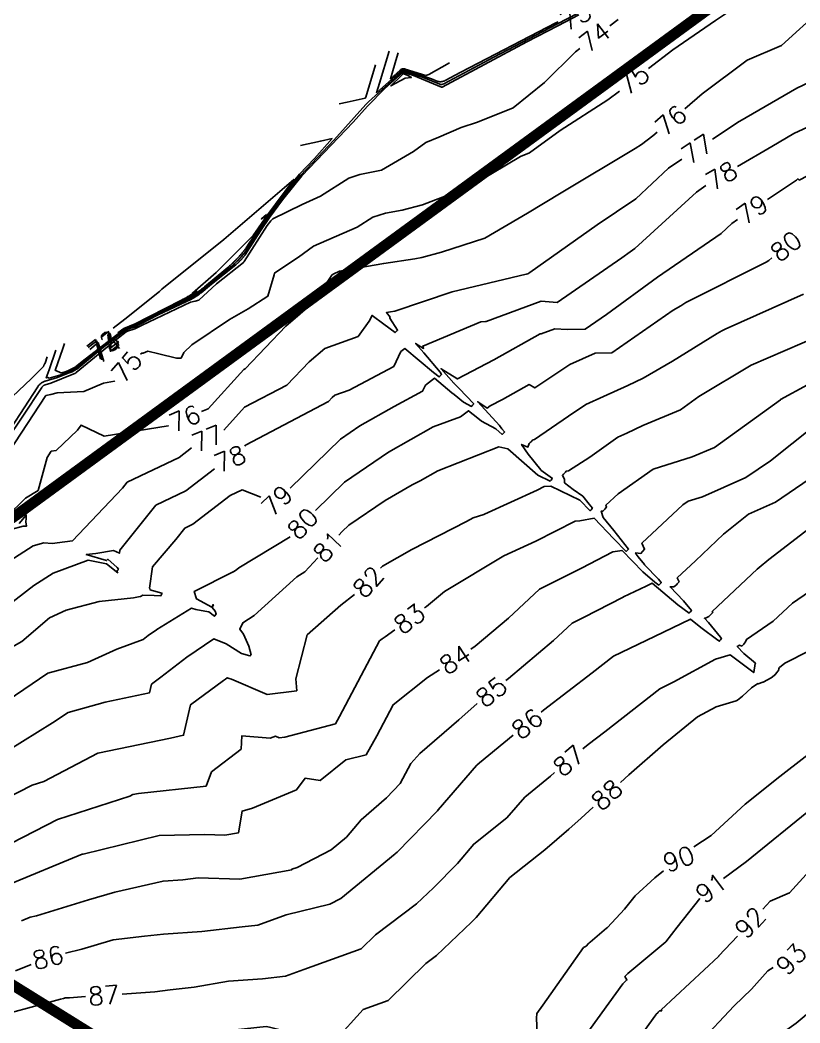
# Model space of a CAD drawing. Header units: metres. Extents: x 729358 to 732680, y 1423022 to 1426117.
# Drawn here: x 729673.5 to 729951.2, y 1424608.3 to 1424965.1 of the extents above; entities that cross this region are included whole.
import ezdxf

# ---------------------------------------------------------------- set-up
doc = ezdxf.new("R2010")
doc.units = ezdxf.units.M
doc.header["$MEASUREMENT"] = 0
doc.linetypes.add('PHANTOM', pattern=[2.5, 1.25, -0.25, 0.25, -0.25, 0.25, -0.25])
for name, color, linetype in [('36Bound', 6, 'PHANTOM'), ('HR36 IE-Exi_Xref$0$CONTOUR', 8, 'Continuous'), ('HR36 IE-Exi_Xref$0$CONTOURINDEX', 10, 'Continuous'), ('HR36 IE-Exi_Xref$0$CONTOURTEXT', 7, 'Continuous'), ('Road', 160, 'Continuous')]:
    doc.layers.add(name, color=color, linetype=linetype)
doc.styles.add('HR36 IE-Exi_Xref$0$5mm', font='simplex', dxfattribs={"height": 5})

msp = doc.modelspace()

# ---------------------------------------------------------------- linework, layer by layer
at = {"layer": '36Bound', "const_width": 3.84}
msp.add_lwpolyline([(729994.08, 1425024.16), (729814.03, 1424892.64), (729759.93, 1424853.11), (729672.61, 1424789.3), (729609.04, 1424745.05), (729561.74, 1424689.64), (729684.85, 1424613.13), (729803.79, 1424539.21), (729872.43, 1424496.55), (730169.82, 1424312.49), (730190.04, 1424299.35), (730307.65, 1424225.72)], dxfattribs=at)
at = {"layer": 'HR36 IE-Exi_Xref$0$CONTOUR', "flags": 128}
for points, elevation in [([(730114.99, 1425015.88), (730111.35, 1425013.75), (730101.59, 1425007.64), (730096.95, 1425004.55), (730088.87, 1425001.81), (730082.26, 1424999.28), (730063.23, 1424990.82), (730055.62, 1424988.71), (730036.58, 1424982.83), (730028.53, 1424981.26), (730019.12, 1424977.58), (730008.2, 1424973.72), (729998.6, 1424971.67), (729995.43, 1424969.65), (729985.55, 1424963.64), (729978.9, 1424961.35), (729977.81, 1424959.83), (729977, 1424958.56), (729972.57, 1424954.38), (729959.11, 1424945.14), (729950.11, 1424940.96), (729929.85, 1424929.18), (729929.58, 1424929.03), (729920.13, 1424922.81)], 77), ([(729879.8, 1424971.48), (729864.68, 1424963.63), (729842.23, 1424951.99), (729824.37, 1424942.44), (729824.29, 1424942.4), (729824.23, 1424942.37), (729824.17, 1424942.35), (729824.1, 1424942.32), (729824.04, 1424942.3), (729823.97, 1424942.28), (729823.91, 1424942.27), (729823.84, 1424942.25), (729823.78, 1424942.24), (729823.71, 1424942.23), (729823.64, 1424942.22), (729823.58, 1424942.22), (729823.51, 1424942.21), (729823.45, 1424942.21), (729823.38, 1424942.21), (729823.32, 1424942.21), (729823.26, 1424942.22), (729823.2, 1424942.22), (729823.14, 1424942.23), (729823.08, 1424942.24), (729823.02, 1424942.26), (729822.96, 1424942.27), (729816.81, 1424944.81), (729810.34, 1424946.87), (729810.33, 1424946.87), (729810.26, 1424946.89), (729810.2, 1424946.9), (729810.14, 1424946.91), (729810.07, 1424946.91), (729810.01, 1424946.91), (729809.94, 1424946.91), (729809.88, 1424946.9), (729809.81, 1424946.88), (729809.75, 1424946.86), (729809.69, 1424946.84), (729809.63, 1424946.82), (729809.57, 1424946.78), (729809.52, 1424946.75), (729809.47, 1424946.71), (729809.41, 1424946.67), (729797.57, 1424936.07), (729796.6, 1424935.1), (729785.26, 1424922.36), (729773.45, 1424910), (729768.99, 1424904.47), (729762.05, 1424895.11), (729757.11, 1424887.96), (729753.9, 1424882.89), (729753.84, 1424882.81), (729753.73, 1424882.67), (729753.62, 1424882.52), (729753.51, 1424882.37), (729753.39, 1424882.22), (729753.27, 1424882.06), (729753.14, 1424881.9), (729753.02, 1424881.75), (729752.89, 1424881.59), (729752.75, 1424881.43), (729752.61, 1424881.27), (729752.48, 1424881.1), (729752.33, 1424880.94), (729752.19, 1424880.78), (729752.04, 1424880.61), (729751.89, 1424880.45), (729751.74, 1424880.28), (729751.59, 1424880.12), (729751.44, 1424879.96), (729751.28, 1424879.79), (729751.13, 1424879.63), (729750.97, 1424879.47), (729750.81, 1424879.31), (729750.65, 1424879.15), (729750.49, 1424879), (729750.33, 1424878.84), (729750.17, 1424878.69), (729750.01, 1424878.54), (729749.85, 1424878.39), (729749.69, 1424878.24), (729749.54, 1424878.1), (729749.38, 1424877.96), (729749.22, 1424877.82), (729749.07, 1424877.69), (729748.91, 1424877.56), (729744.27, 1424873.87), (729738.62, 1424869.18), (729738.51, 1424869.08), (729738.3, 1424868.92), (729738.1, 1424868.76), (729737.9, 1424868.6), (729737.7, 1424868.44), (729737.5, 1424868.29), (729737.3, 1424868.14), (729737.11, 1424868), (729736.91, 1424867.86), (729736.71, 1424867.72), (729736.52, 1424867.58), (729736.32, 1424867.45), (729736.13, 1424867.32), (729735.93, 1424867.19), (729735.73, 1424867.06), (729735.54, 1424866.94), (729735.34, 1424866.82), (729735.15, 1424866.7), (729734.95, 1424866.59), (729734.75, 1424866.47), (729734.55, 1424866.36), (729734.35, 1424866.25), (729734.15, 1424866.14), (729733.95, 1424866.03), (729733.75, 1424865.93), (729725.33, 1424861.92), (729714.2, 1424856.22), (729713.08, 1424855.85), (729710.76, 1424854.93), (729699.67, 1424846.43), (729693.78, 1424841.56), (729693.68, 1424841.49), (729693.52, 1424841.37), (729693.35, 1424841.25), (729693.18, 1424841.14), (729693.01, 1424841.03), (729692.84, 1424840.93), (729692.66, 1424840.82), (729692.48, 1424840.72), (729692.29, 1424840.63), (729692.1, 1424840.53), (729691.91, 1424840.44), (729691.71, 1424840.35), (729691.5, 1424840.26), (729691.29, 1424840.18), (729691.07, 1424840.09), (729690.84, 1424840.01), (729690.61, 1424839.93), (729688.05, 1424838.89), (729683.83, 1424837.7), (729683.4, 1424837.92), (729683.33, 1424837.95), (729683.25, 1424837.96), (729683.16, 1424837.94), (729683.06, 1424837.91), (729682.96, 1424837.86), (729682.86, 1424837.78), (729683.86, 1424840.68), (729686.29, 1424847.67)], 72.5), ([(729928.65, 1424969.93), (729921.14, 1424965.03), (729905.91, 1424954.53), (729897.29, 1424947.88)], 75), ([(729872.55, 1424967.03), (729865.07, 1424963.14), (729853.95, 1424957.38), (729823.79, 1424941.26), (729823.78, 1424941.25), (729823.77, 1424941.25), (729823.76, 1424941.24), (729823.75, 1424941.24), (729823.74, 1424941.24), (729823.73, 1424941.23), (729823.72, 1424941.23), (729823.71, 1424941.23), (729823.7, 1424941.23), (729823.69, 1424941.23), (729823.68, 1424941.22), (729823.67, 1424941.22), (729823.66, 1424941.22), (729823.65, 1424941.22), (729823.64, 1424941.22), (729823.63, 1424941.22), (729823.62, 1424941.22), (729823.61, 1424941.22), (729823.61, 1424941.23), (729823.6, 1424941.23), (729823.59, 1424941.23), (729823.58, 1424941.23), (729813.58, 1424945.36), (729810.18, 1424946.44), (729810.18, 1424946.44), (729810.14, 1424946.45), (729810.11, 1424946.46), (729810.07, 1424946.46), (729810.04, 1424946.46), (729810.01, 1424946.46), (729809.97, 1424946.46), (729809.94, 1424946.45), (729809.91, 1424946.45), (729809.87, 1424946.44), (729809.84, 1424946.43), (729809.81, 1424946.41), (729809.78, 1424946.4), (729809.75, 1424946.38), (729809.72, 1424946.36), (729809.7, 1424946.34), (729803.47, 1424940.76), (729797.22, 1424934.49), (729792.16, 1424928.8), (729773.89, 1424909.68), (729766.99, 1424901.12), (729762.39, 1424894.91), (729759.11, 1424890.17), (729753.72, 1424881.66), (729753.68, 1424881.6), (729753.61, 1424881.5), (729753.53, 1424881.4), (729753.45, 1424881.3), (729753.37, 1424881.19), (729753.29, 1424881.09), (729753.2, 1424880.98), (729753.11, 1424880.87), (729753.03, 1424880.76), (729752.93, 1424880.65), (729752.84, 1424880.54), (729752.74, 1424880.43), (729752.65, 1424880.32), (729752.55, 1424880.21), (729752.45, 1424880.1), (729752.35, 1424879.98), (729752.24, 1424879.87), (729752.14, 1424879.76), (729752.04, 1424879.65), (729751.93, 1424879.54), (729751.82, 1424879.43), (729751.71, 1424879.31), (729751.61, 1424879.21), (729751.5, 1424879.1), (729751.39, 1424878.99), (729751.28, 1424878.88), (729751.17, 1424878.78), (729751.06, 1424878.68), (729750.95, 1424878.58), (729750.84, 1424878.48), (729750.73, 1424878.38), (729750.63, 1424878.28), (729750.52, 1424878.19), (729750.41, 1424878.1), (729750.31, 1424878.01), (729741.7, 1424871.19), (729738.01, 1424868.12), (729737.93, 1424868.05), (729737.8, 1424867.94), (729737.67, 1424867.84), (729737.54, 1424867.73), (729737.41, 1424867.63), (729737.28, 1424867.53), (729737.15, 1424867.44), (729737.02, 1424867.34), (729736.89, 1424867.25), (729736.76, 1424867.16), (729736.63, 1424867.07), (729736.51, 1424866.98), (729736.38, 1424866.9), (729736.25, 1424866.81), (729736.12, 1424866.73), (729735.99, 1424866.65), (729735.87, 1424866.57), (729735.74, 1424866.49), (729735.61, 1424866.42), (729735.48, 1424866.34), (729735.35, 1424866.27), (729735.22, 1424866.2), (729735.09, 1424866.13), (729734.96, 1424866.06), (729734.83, 1424865.99), (729722.49, 1424860.11), (729714.26, 1424855.9), (729712.66, 1424855.37), (729710.93, 1424854.68), (729702.63, 1424848.32), (729693.7, 1424840.94), (729693.62, 1424840.89), (729693.5, 1424840.8), (729693.37, 1424840.71), (729693.25, 1424840.63), (729693.12, 1424840.54), (729692.99, 1424840.46), (729692.85, 1424840.39), (729692.72, 1424840.31), (729692.58, 1424840.24), (729692.43, 1424840.17), (729692.28, 1424840.1), (729692.13, 1424840.03), (729691.98, 1424839.96), (729691.82, 1424839.9), (729691.65, 1424839.83), (729691.48, 1424839.77), (729691.3, 1424839.71), (729686.87, 1424837.9), (729682.51, 1424836.68), (729682.3, 1424836.61), (729682.07, 1424836.53), (729681.83, 1424836.43), (729681.6, 1424836.31), (729681.37, 1424836.18), (729681.15, 1424836.03), (729680.93, 1424835.87), (729680.72, 1424835.7), (729680.71, 1424835.7), (729680.51, 1424835.51), (729680.32, 1424835.32), (729680.14, 1424835.11), (729679.97, 1424834.89), (729679.81, 1424834.67), (729665.39, 1424812.61)], 73), ([(729826.44, 1424949.87), (729826.43, 1424949.86), (729819.04, 1424945.81), (729818.03, 1424945.38), (729810.66, 1424947.72), (729810.63, 1424947.73), (729810.51, 1424947.76), (729810.38, 1424947.79), (729810.26, 1424947.8), (729810.13, 1424947.81), (729810, 1424947.81), (729809.88, 1424947.8), (729809.75, 1424947.78), (729809.63, 1424947.75), (729809.51, 1424947.72), (729809.39, 1424947.67), (729809.28, 1424947.62), (729809.16, 1424947.56), (729809.05, 1424947.49), (729808.95, 1424947.42), (729808.85, 1424947.34), (729805.38, 1424944.23), (729807.7, 1424951.9), (729808.18, 1424953.49)], 71.5), ([(729787.2, 1424935.36), (729790.02, 1424935.97), (729796.45, 1424937.38), (729796.62, 1424937.73), (729800.1, 1424949.25)], 72.5), ([(729810.02, 1424946.01), (729810.02, 1424946.01), (729810.02, 1424946.01), (729810.01, 1424946.01), (729810.01, 1424946.01), (729810.01, 1424946.01), (729810, 1424946.01), (729810, 1424946.01), (729810, 1424946.01), (729809.99, 1424946.01), (729809.99, 1424946.01), (729809.99, 1424946.01), (729809.98, 1424946.01), (729809.98, 1424946.01), (729809.98, 1424946), (729809.98, 1424946), (729809.37, 1424945.46), (729805.61, 1424941.68), (729810.7, 1424944.41), (729812.9, 1424944.71), (729811.59, 1424945.4), (729810.36, 1424945.91), (729810.02, 1424946.01), (729810.02, 1424946.01)], 73.5), ([(729886.92, 1424939.88), (729882.81, 1424936.74), (729865.87, 1424925.88), (729854.9, 1424917.85), (729851.75, 1424916.57), (729836.73, 1424907.71), (729827.05, 1424903.36), (729816.78, 1424899.45), (729809.58, 1424897.46), (729803.62, 1424896.41), (729799.16, 1424894.97), (729793.62, 1424891.46), (729777.98, 1424884.68), (729772.67, 1424880.8), (729772.08, 1424880.42), (729764.13, 1424875.11), (729763.99, 1424874.52), (729761.71, 1424866.87), (729754.8, 1424862.39), (729748.09, 1424858.65), (729734.7, 1424849.58), (729731.88, 1424846.91), (729730.85, 1424844.84), (729729.21, 1424844.84), (729722.96, 1424846.35), (729719, 1424847.36), (729717.33, 1424846.67), (729716.83, 1424846.66), (729716.4, 1424846.26)], 75), ([(729909.19, 1424915.62), (729904.37, 1424912.45), (729892.8, 1424901.47), (729879.08, 1424892.3), (729855.06, 1424875.36), (729854.37, 1424874.89), (729854.23, 1424874.9), (729853.75, 1424874.72), (729827.36, 1424868.38), (729806.98, 1424861.52), (729805.47, 1424861.3), (729803.97, 1424861.04), (729805.31, 1424859.47), (729805.21, 1424859.21), (729805.22, 1424859.15), (729805.22, 1424859.16), (729805.23, 1424859.15), (729805.24, 1424859.12), (729807.94, 1424854.78), (729807.87, 1424854.71), (729807.81, 1424854.65), (729807.45, 1424854.29), (729807.09, 1424853.93), (729803.03, 1424856.91), (729798.89, 1424860.02), (729797.8, 1424858.03), (729793.9, 1424852.58), (729782, 1424848.33), (729776.45, 1424843.53), (729768.51, 1424835.26), (729753.49, 1424827.36), (729746.1, 1424819.21)], 77), ([(729959.67, 1424912.64), (729950.93, 1424908.19), (729950.49, 1424908.65), (729950.28, 1424908.41), (729950.06, 1424908.16), (729939.65, 1424901.3)], 79), ([(729706.7, 1424855.49), (729710.86, 1424858.74), (729723.13, 1424868.61), (729724.05, 1424869.35), (729746.07, 1424887.06), (729770.96, 1424908.43), (729761.38, 1424895.5), (729756.52, 1424888.47), (729743.4, 1424875.33), (729734.88, 1424868), (729736.25, 1424868.63), (729736.26, 1424868.63), (729736.28, 1424868.64), (729736.29, 1424868.65), (729736.31, 1424868.66), (729736.33, 1424868.67), (729736.35, 1424868.67), (729736.37, 1424868.68), (729736.39, 1424868.69), (729736.41, 1424868.7), (729736.44, 1424868.72), (729736.45, 1424868.72), (729736.28, 1424868.61), (729735.95, 1424868.38), (729735.62, 1424868.16), (729735.29, 1424867.94), (729734.96, 1424867.73), (729734.63, 1424867.52), (729734.29, 1424867.32), (729733.96, 1424867.12), (729733.63, 1424866.92), (729733.29, 1424866.73), (729732.96, 1424866.54), (729732.62, 1424866.35), (729732.28, 1424866.17), (729731.94, 1424865.99), (729731.6, 1424865.81), (729731.01, 1424865.53)], 71.5), ([(729761.26, 1424895.99), (729761.05, 1424895.7), (729760.94, 1424895.54), (729760.65, 1424895.25), (729760.27, 1424894.93), (729759.46, 1424894.4), (729759.59, 1424894.55), (729761.26, 1424895.99)], 71), ([(729928.98, 1424894.12), (729927.01, 1424892.78), (729923.12, 1424889.21), (729900.53, 1424873.71), (729882.37, 1424860.42), (729874.77, 1424855.16), (729868.29, 1424854.99), (729863.92, 1424855.3), (729859.04, 1424853.5), (729858.75, 1424853.52), (729842.21, 1424844.25), (729829.24, 1424837.43), (729829.22, 1424837.41), (729829.02, 1424837.55), (729829.02, 1424837.55), (729823.46, 1424841.05), (729827.99, 1424835.96), (729828, 1424835.96), (729828.02, 1424835.93), (729829.87, 1424834.06), (729835.08, 1424828.54), (729834.88, 1424828.35), (729834.69, 1424828.15), (729834.47, 1424827.91), (729834.25, 1424827.67), (729831.47, 1424829.19), (729828.12, 1424831.87), (729828.11, 1424831.87), (729827.25, 1424832.52), (729821.1, 1424837.69), (729817.9, 1424835.19), (729816.88, 1424833.08), (729806.72, 1424827.68), (729794.51, 1424820.79), (729787.57, 1424816.04), (729769.65, 1424798.61)], 79), ([(729731.01, 1424865.53), (729714.08, 1424856.86), (729713.92, 1424856.81), (729710.43, 1424855.42), (729708.36, 1424853.83)], 71.5), ([(729952.5, 1424867.57), (729924.61, 1424855.1), (729923.4, 1424854.58), (729921.8, 1424853.62), (729905.9, 1424843.78), (729895.41, 1424837.75), (729889.94, 1424835.09), (729881.29, 1424831.16), (729875, 1424828.3), (729868.85, 1424824.22), (729856.72, 1424815.92), (729856.22, 1424815.82), (729855.91, 1424815.49), (729855.5, 1424815.12), (729855.19, 1424814.79), (729854.78, 1424814.42), (729854.39, 1424813.19), (729852.1, 1424814.15), (729854.41, 1424810.67), (729858.99, 1424805.08), (729859.02, 1424805.04), (729861.43, 1424803.16), (729863.09, 1424802.02), (729862.97, 1424801.88), (729862.86, 1424801.75), (729862.59, 1424801.42), (729862.31, 1424801.08), (729857.95, 1424803.18), (729857.91, 1424803.21), (729847.26, 1424812.63), (729844, 1424813.26), (729822.25, 1424804.7), (729816.05, 1424801.17), (729813.18, 1424799.71), (729803.51, 1424794.23), (729790.57, 1424785.38), (729788.26, 1424783.14), (729787.06, 1424781.85)], 81), ([(729667.66, 1424828.47), (729669.86, 1424830.11), (729670.22, 1424830.41), (729670.29, 1424830.47), (729670.53, 1424830.7), (729670.58, 1424830.75), (729670.69, 1424830.91), (729670.71, 1424830.94), (729670.7, 1424831.03), (729670.69, 1424831.04), (729677.56, 1424837.64), (729681.57, 1424841.49), (729681.75, 1424841.79), (729681.83, 1424841.93), (729682.04, 1424842.32), (729682.12, 1424842.47), (729682.37, 1424842.94), (729682.45, 1424843.09), (729683.2, 1424845.26)], 73), ([(729973.1, 1424845.74), (729944.34, 1424830.11), (729944.32, 1424830.1), (729944.26, 1424830.05), (729920.82, 1424813.06), (729912.83, 1424809.74), (729898.97, 1424805.37), (729886.5, 1424796.61), (729882.12, 1424792.53), (729882.4, 1424791.87), (729882.22, 1424791.67), (729881.73, 1424791.13), (729881.24, 1424790.58), (729881.06, 1424790.38), (729880.5, 1424790.44), (729881.19, 1424788.14), (729884.9, 1424783.52), (729890.22, 1424776.91), (729889.9, 1424776.59), (729889.58, 1424776.28), (729889.48, 1424776.17), (729889.38, 1424776.05), (729885.01, 1424780.53), (729877.93, 1424787.85), (729872.86, 1424787.01), (729871.14, 1424786.89), (729857.2, 1424779.77), (729845.75, 1424774.56), (729824.62, 1424761.79), (729818.28, 1424756.5), (729817.52, 1424755.95)], 83), ([(729707.32, 1424836.8), (729707.2, 1424836.66), (729703.2, 1424835.98), (729696.23, 1424832.98), (729686.74, 1424832.55), (729684.45, 1424831.85), (729682.71, 1424831.52), (729660.76, 1424798.25)], 75), ([(729734.55, 1424812.88), (729730.16, 1424809.5), (729711.67, 1424800.75), (729709.97, 1424798.62), (729692.22, 1424779.88), (729689.5, 1424779.43), (729684.93, 1424778.88), (729681.99, 1424779.1), (729678.23, 1424778.09), (729669.83, 1424772.73), (729658.26, 1424763.87), (729650.76, 1424765.11), (729647.7, 1424763.63), (729637.81, 1424753.49), (729637.79, 1424753.46), (729616.91, 1424746.12), (729616.88, 1424746.11), (729601.44, 1424736.79), (729601.42, 1424736.78), (729579.2, 1424728.94), (729579.17, 1424728.93), (729553.97, 1424725.63)], 77), ([(729966.53, 1424809.93), (729942.53, 1424793.59), (729932.88, 1424789.37), (729924.02, 1424782.18), (729914.02, 1424772.71), (729907.55, 1424766.66), (729908.18, 1424765.26), (729907.93, 1424764.98), (729907.51, 1424764.52), (729907.26, 1424764.24), (729906.84, 1424763.78), (729906.31, 1424763.5), (729904.96, 1424763.45), (729909.79, 1424758.49), (729912.58, 1424755.01), (729912.33, 1424754.73), (729912.07, 1424754.46), (729911.91, 1424754.3), (729911.75, 1424754.14), (729907.72, 1424757.08), (729898.6, 1424764.78), (729896.5, 1424763.76), (729888.38, 1424759.9), (729888.27, 1424759.84), (729874.11, 1424752.57), (729870.12, 1424750.55), (729863.48, 1424744.38), (729847.5, 1424730.89), (729846.54, 1424730.14)], 85), ([(729759.21, 1424795.43), (729752.65, 1424797.94), (729748.39, 1424796), (729735.06, 1424785.76), (729732.17, 1424784.39), (729728.96, 1424780.36), (729720.67, 1424770.59), (729719.66, 1424763.05), (729719.74, 1424762.87), (729719.9, 1424762.35), (729720.54, 1424762.21), (729721.02, 1424762.05), (729724.03, 1424761.28), (729723.96, 1424761.01), (729723.89, 1424760.74), (729723.79, 1424760.53), (729723.7, 1424760.32), (729721.32, 1424760.38), (729717.29, 1424760.56), (729716.45, 1424760.07), (729716.43, 1424760.06), (729716.24, 1424760.01), (729713.87, 1424759.55), (729701.71, 1424758.22), (729689.92, 1424755.14), (729683.95, 1424752.44), (729674.11, 1424743.99), (729665.53, 1424739.18)], 79), ([(729779.61, 1424773.82), (729774.98, 1424768.84), (729772.03, 1424767.07), (729756.87, 1424753.24), (729752.84, 1424750.72), (729751.77, 1424748.45), (729753.14, 1424746.61), (729754.99, 1424742.4), (729755.81, 1424739.3), (729755.58, 1424739.1), (729755.35, 1424738.91), (729752.33, 1424739.71), (729746.92, 1424743.24), (729742.49, 1424745.01), (729732.91, 1424738.41), (729723.64, 1424731.28), (729720.3, 1424728.82), (729719.59, 1424725.72), (729703.88, 1424722.42), (729690.69, 1424718.81), (729685.1, 1424715.04), (729669.05, 1424705.11)], 81), ([(729970.54, 1424772.74), (729948.62, 1424757.64), (729941.7, 1424751.21), (729932.18, 1424744.78), (729931.89, 1424743.87), (729931.53, 1424743.48), (729931.22, 1424743.13), (729930.92, 1424742.77), (729930.56, 1424742.38), (729929.66, 1424742.76), (729928.93, 1424742.27), (729931.23, 1424739.71), (729935.38, 1424736.28), (729935.36, 1424736.25), (729935.33, 1424736.22), (729934.81, 1424732.99), (729934.47, 1424733.24), (729926.35, 1424739.25), (729921.18, 1424737.71), (729906.37, 1424729.63), (729906.35, 1424729.62), (729902.47, 1424727.73), (729901.28, 1424727.17), (729881.76, 1424711.92), (729875.84, 1424707.37), (729873.93, 1424705.78)], 87), ([(729806.96, 1424748.21), (729803.5, 1424745.67), (729802.41, 1424744.96), (729801.53, 1424744.26), (729787.33, 1424717.37), (729785.82, 1424714.69), (729767.76, 1424709.96), (729765.82, 1424709.73), (729764.47, 1424710.3), (729762.53, 1424709.69), (729752.45, 1424710.45), (729752.27, 1424705.73), (729741.74, 1424697.62), (729739.74, 1424692.57), (729715.73, 1424689.96), (729713.71, 1424689.54), (729712.57, 1424688.94), (729686.86, 1424680.64), (729670.45, 1424672.24), (729659.55, 1424667.78), (729654.53, 1424665.42), (729648.02, 1424662.37)], 83), ([(729836.34, 1424721.93), (729829.79, 1424716.17), (729815.82, 1424704.23), (729812.68, 1424700.61), (729808.92, 1424693.45), (729804, 1424688.44), (729794.93, 1424680.58), (729789.74, 1424674.36), (729784.29, 1424669.93), (729772.17, 1424663.57), (729770.31, 1424663.04), (729770.27, 1424662.74), (729751.77, 1424659.41), (729736.98, 1424659.92), (729731.53, 1424659.28), (729724.46, 1424658.81), (729707.26, 1424654.8), (729697.84, 1424652.1), (729679.36, 1424646.44), (729677.17, 1424645.91), (729674.03, 1424644.59)], 85), ([(729863.89, 1424697.37), (729862.45, 1424696.16), (729853.24, 1424688.61), (729846.82, 1424681.25), (729835.07, 1424671.94), (729829.24, 1424665.02), (729820.8, 1424656.43), (729814.68, 1424650.63), (729800.07, 1424639.7), (729794.94, 1424634.69), (729774.58, 1424627.28), (729768.09, 1424624.91), (729759.81, 1424623.98), (729747.79, 1424623.13), (729735.51, 1424621.01), (729727.02, 1424620.07), (729721.48, 1424619.4), (729709.87, 1424618.59)], 87), ([(729955.56, 1424684.76), (729932.2, 1424665.76), (729932.19, 1424665.74), (729932.18, 1424665.74), (729932.16, 1424665.72), (729924.02, 1424659.66)], 91), ([(729915.63, 1424652.59), (729907.46, 1424642.33), (729903.51, 1424637.21), (729889.95, 1424625.84), (729888.88, 1424624.84), (729889.61, 1424623.64), (729889.52, 1424623.64), (729889.46, 1424623.58), (729888.82, 1424622.93), (729888.76, 1424622.86), (729888.12, 1424622.21), (729874.21, 1424602.86), (729874.23, 1424602.86), (729874.13, 1424602.73), (729872.74, 1424594.08), (729870.31, 1424591.17), (729863.65, 1424588.47), (729855.02, 1424585.35), (729850.03, 1424581.68), (729839.75, 1424571.55), (729832.17, 1424564.98), (729822.45, 1424556.86), (729811.25, 1424550.94)], 91), ([(729941.64, 1424628.08), (729939.77, 1424626.82), (729933.96, 1424620.28), (729927.83, 1424614.42), (729915.07, 1424600.93), (729914.55, 1424600.95), (729913.62, 1424600.85), (729913.08, 1424600.19), (729912.68, 1424599.77), (729912.28, 1424599.36), (729912.05, 1424598.18), (729912.62, 1424597.33), (729905.02, 1424587.27), (729901.45, 1424582.34), (729886.49, 1424565.47), (729883.08, 1424561.93), (729873.99, 1424552.04), (729867.04, 1424545.23), (729865.25, 1424543.61), (729846.04, 1424530.36), (729845.17, 1424529.68)], 93), ([(729696.81, 1424617.68), (729691.18, 1424617.28), (729689.58, 1424617.21), (729689.39, 1424617.18), (729689.03, 1424617.03), (729687.89, 1424616.82), (729659.97, 1424609.13)], 87)]:
    msp.add_lwpolyline(points, dxfattribs=dict(at, elevation=elevation))
at = {"layer": 'HR36 IE-Exi_Xref$0$CONTOURINDEX', "flags": 128}
for points, elevation in [([(730109.76, 1425025.71), (730109.46, 1425025.43), (730106.81, 1425023.88), (730097.92, 1425018.32), (730090.71, 1425015.23), (730081.29, 1425010.15), (730075.24, 1425007.83), (730071.33, 1425006.09), (730046.58, 1424999.24), (730045.32, 1424998.85), (730025.37, 1424994.94), (730017.81, 1424991.99), (730005.04, 1424991.69), (729992.53, 1424986.64), (729990.98, 1424986.1), (729990.46, 1424985.5), (729968.74, 1424977.74), (729965.06, 1424976), (729962.12, 1424971.6), (729958.81, 1424968.87), (729944.65, 1424956.1), (729932.39, 1424950.92), (729916.37, 1424938.83), (729910.21, 1424933.6)], 76), ([(729865.08, 1424964.53), (729864.28, 1424964.12), (729830.52, 1424946.6), (729824.95, 1424943.62), (729824.8, 1424943.55), (729824.69, 1424943.5), (729824.58, 1424943.45), (729824.46, 1424943.41), (729824.34, 1424943.37), (729824.22, 1424943.34), (729824.1, 1424943.3), (729823.98, 1424943.28), (729823.85, 1424943.25), (729823.73, 1424943.23), (729823.61, 1424943.22), (729823.49, 1424943.21), (729823.37, 1424943.2), (729823.25, 1424943.2), (729823.13, 1424943.2), (729823.01, 1424943.2), (729822.89, 1424943.21), (729822.78, 1424943.22), (729822.66, 1424943.24), (729822.55, 1424943.26), (729822.45, 1424943.28), (729822.34, 1424943.31), (729820.03, 1424944.27), (729810.5, 1424947.29), (729810.48, 1424947.3), (729810.39, 1424947.33), (729810.29, 1424947.34), (729810.2, 1424947.36), (729810.1, 1424947.36), (729810, 1424947.36), (729809.91, 1424947.35), (729809.82, 1424947.34), (729809.72, 1424947.32), (729809.63, 1424947.29), (729809.54, 1424947.26), (729809.45, 1424947.22), (729809.37, 1424947.17), (729809.29, 1424947.12), (729809.21, 1424947.07), (729809.13, 1424947), (729800.48, 1424939.26), (729801.52, 1424942.71), (729804.97, 1424954.12)], 72), ([(729886.47, 1424965.28), (729883.54, 1424963.08)], 74), ([(730027.48, 1424965.94), (730007.13, 1424958.68), (730006.45, 1424956.93), (730002.95, 1424954.58), (730005.75, 1424949.95), (730007.94, 1424944.4), (730007.64, 1424944.24), (730007.34, 1424944.09), (730007.12, 1424943.94), (730006.9, 1424943.79), (729996.62, 1424956.75), (729996.2, 1424957.24), (729992.15, 1424943.5), (729991.78, 1424943.42), (729990.18, 1424943.04), (729982.81, 1424943.88), (729973.18, 1424936.85), (729967.8, 1424932.84), (729967.8, 1424933.05), (729961.88, 1424930.73), (729949.09, 1424924.79), (729941.19, 1424920.2), (729928.97, 1424913.06)], 78), ([(729872.9, 1424955.05), (729871.27, 1424953.81), (729860.22, 1424942.96), (729849.07, 1424933.91), (729836.37, 1424928.81), (729830.61, 1424926.88), (729822.64, 1424923.46), (729818.05, 1424921.53), (729813.65, 1424918.41), (729802.18, 1424911.7), (729794.54, 1424910.14), (729790.61, 1424908.88), (729780.5, 1424902.45), (729773.92, 1424899.49), (729763.48, 1424894.38), (729762.79, 1424893.74), (729761.49, 1424892.04), (729753.36, 1424879.18), (729753.35, 1424879.18), (729753.35, 1424879.17), (729753.34, 1424879.16), (729753.34, 1424879.15), (729753.33, 1424879.15), (729753.32, 1424879.14), (729753.32, 1424879.13), (729753.31, 1424879.12), (729753.3, 1424879.11), (729753.3, 1424879.11), (729753.29, 1424879.1), (729753.28, 1424879.09), (729753.28, 1424879.08), (729753.27, 1424879.07), (729753.26, 1424879.06), (729753.25, 1424879.06), (729753.25, 1424879.05), (729753.24, 1424879.04), (729753.23, 1424879.03), (729753.22, 1424879.02), (729753.21, 1424879.01), (729753.21, 1424879), (729753.2, 1424879), (729753.19, 1424878.99), (729753.18, 1424878.98), (729753.17, 1424878.97), (729753.16, 1424878.96), (729753.16, 1424878.96), (729753.15, 1424878.95), (729753.14, 1424878.94), (729753.13, 1424878.93), (729753.12, 1424878.93), (729753.12, 1424878.92), (729753.11, 1424878.91), (729753.1, 1424878.91), (729743.47, 1424871.27), (729737.22, 1424865.52), (729735.9, 1424865.17), (729734.27, 1424864.82), (729716.81, 1424856.5), (729714.37, 1424855.25), (729711.82, 1424854.42), (729711.25, 1424854.19), (729708.55, 1424852.12), (729693.53, 1424839.71), (729693.51, 1424839.69), (729693.46, 1424839.66), (729693.42, 1424839.63), (729693.37, 1424839.6), (729693.33, 1424839.57), (729693.28, 1424839.54), (729693.23, 1424839.51), (729693.19, 1424839.48), (729693.14, 1424839.46), (729693.09, 1424839.43), (729693.03, 1424839.41), (729692.98, 1424839.38), (729692.92, 1424839.36), (729692.87, 1424839.34), (729692.81, 1424839.32), (729692.75, 1424839.29), (729692.69, 1424839.27), (729684.52, 1424835.93), (729682.49, 1424835.36), (729682.4, 1424835.33), (729682.29, 1424835.29), (729682.18, 1424835.25), (729682.07, 1424835.19), (729681.97, 1424835.13), (729681.86, 1424835.06), (729681.76, 1424834.99), (729681.66, 1424834.91), (729681.65, 1424834.89), (729681.56, 1424834.81), (729681.47, 1424834.72), (729681.38, 1424834.62), (729681.3, 1424834.52), (729681.23, 1424834.42), (729674.54, 1424824.19), (729656.27, 1424797.14)], 74), ([(729900.42, 1424925.27), (729898.83, 1424923.91), (729894.84, 1424920.86), (729892.54, 1424919.38), (729866.18, 1424903.62), (729854.25, 1424896.41), (729839.01, 1424887.58), (729823.54, 1424882.52), (729816.63, 1424880.6), (729814.05, 1424880.15), (729803.05, 1424878.54), (729787.27, 1424875.74), (729784.98, 1424874.75), (729784.5, 1424874.4), (729780.31, 1424867.91), (729778.91, 1424865.35), (729778.77, 1424865.16), (729778.37, 1424865.02), (729768.22, 1424856.23), (729753.68, 1424841.1), (729753.19, 1424840.84), (729740.48, 1424826.82), (729738.14, 1424825.85)], 76), ([(729773.42, 1424920.53), (729780.5, 1424922.08), (729784.64, 1424922.98), (729778.35, 1424915.91), (729773.01, 1424910.32), (729770.99, 1424907.82), (729761.72, 1424895.31), (729755.11, 1424885.75), (729754.08, 1424884.13), (729754.01, 1424884.02), (729753.86, 1424883.83), (729753.72, 1424883.64), (729753.57, 1424883.44), (729753.41, 1424883.24), (729753.25, 1424883.03), (729753.09, 1424882.83), (729752.92, 1424882.62), (729752.75, 1424882.41), (729752.57, 1424882.2), (729752.39, 1424881.99), (729752.21, 1424881.77), (729752.02, 1424881.56), (729751.83, 1424881.34), (729751.64, 1424881.13), (729751.44, 1424880.91), (729751.24, 1424880.7), (729751.04, 1424880.48), (729750.84, 1424880.26), (729750.64, 1424880.05), (729750.43, 1424879.84), (729750.22, 1424879.63), (729750.01, 1424879.41), (729749.8, 1424879.21), (729749.59, 1424879), (729749.38, 1424878.8), (729749.17, 1424878.6), (729748.96, 1424878.4), (729748.75, 1424878.2), (729748.54, 1424878.01), (729748.34, 1424877.82), (729748.13, 1424877.64), (729747.92, 1424877.46), (729747.72, 1424877.28), (729747.52, 1424877.11), (729746.83, 1424876.56), (729739.24, 1424870.25), (729739.08, 1424870.11), (729738.8, 1424869.89), (729738.53, 1424869.67), (729738.26, 1424869.46), (729737.99, 1424869.25), (729737.73, 1424869.05), (729737.46, 1424868.85), (729737.19, 1424868.65), (729736.93, 1424868.46), (729736.66, 1424868.28), (729736.4, 1424868.09), (729736.14, 1424867.91), (729735.87, 1424867.74), (729735.61, 1424867.57), (729735.35, 1424867.4), (729735.08, 1424867.23), (729734.82, 1424867.07), (729734.55, 1424866.91), (729734.29, 1424866.75), (729734.02, 1424866.6), (729733.76, 1424866.45), (729733.49, 1424866.3), (729733.22, 1424866.15), (729732.95, 1424866.01), (729732.68, 1424865.87), (729728.17, 1424863.72), (729714.14, 1424856.54), (729713.5, 1424856.33), (729710.6, 1424855.17), (729696.71, 1424844.53), (729693.86, 1424842.18), (729693.74, 1424842.09), (729693.54, 1424841.94), (729693.33, 1424841.8), (729693.12, 1424841.66), (729692.91, 1424841.52), (729692.69, 1424841.39), (729692.47, 1424841.26), (729692.25, 1424841.14), (729692.01, 1424841.02), (729691.78, 1424840.9), (729691.53, 1424840.78), (729691.29, 1424840.67), (729691.03, 1424840.56), (729690.76, 1424840.46), (729690.49, 1424840.35), (729690.21, 1424840.25), (729689.91, 1424840.15), (729689.23, 1424839.87), (729688.1, 1424839.56), (729686.29, 1424840.5), (729686.26, 1424840.51), (729686.22, 1424840.52), (729686.18, 1424840.51), (729686.13, 1424840.49), (729686.08, 1424840.47), (729686.03, 1424840.44), (729688.76, 1424848.27), (729689.38, 1424850.08)], 72), ([(729917.77, 1424906.27), (729914.35, 1424903.95), (729892.48, 1424883.87), (729890.77, 1424882.7), (729887.84, 1424880.55), (729864.74, 1424864.7), (729859.07, 1424865.1), (729839.46, 1424857.84), (729839.28, 1424857.85), (729837.59, 1424857.82), (729816.94, 1424849.11), (729817.24, 1424848.28), (729814.34, 1424850.1), (729817.32, 1424846.75), (729823.08, 1424839.89), (729823.61, 1424839.04), (729823.27, 1424838.67), (729822.93, 1424838.31), (729822.86, 1424838.23), (729822.79, 1424838.16), (729820.69, 1424839.71), (729810.5, 1424848.27), (729809.13, 1424847.2), (729806.58, 1424841.91), (729790.69, 1424833.46), (729785.63, 1424831.65), (729784.69, 1424830.83), (729783.33, 1424829.43), (729753.79, 1424813.87), (729753.52, 1424813.57)], 78), ([(729941.22, 1424880.48), (729940.1, 1424879.56), (729939.93, 1424879.41), (729939.4, 1424879.17), (729910.65, 1424864.62), (729908.82, 1424863.49), (729906.14, 1424861.95), (729884.22, 1424846.75), (729878.27, 1424846.6), (729869.32, 1424842.53), (729856.87, 1424834.27), (729854.76, 1424835.41), (729845.27, 1424830.09), (729840.97, 1424827.83), (729839.91, 1424827.09), (729836.52, 1424829.31), (729844.27, 1424820.93), (729844.28, 1424820.93), (729844.28, 1424820.92), (729845.08, 1424819.73), (729846.03, 1424818.57), (729845.98, 1424818.5), (729845.93, 1424818.44), (729845.56, 1424818.07), (729845.2, 1424817.69), (729842.94, 1424819.66), (729842.93, 1424819.66), (729837.87, 1424822.44), (729836.49, 1424823.54), (729833.2, 1424826.12), (729830.32, 1424824.02), (729820.68, 1424820.42), (729804.74, 1424811.42), (729789.07, 1424800.71), (729778.75, 1424790.68)], 80), ([(729964.18, 1424855.35), (729933.86, 1424842.34), (729915.19, 1424831.17), (729908.7, 1424826.47), (729895.24, 1424820.87), (729889.64, 1424818.15), (729886.4, 1424816.67), (729876.41, 1424809.64), (729868.81, 1424804.72), (729867.98, 1424804.58), (729867.73, 1424804.3), (729867.31, 1424803.84), (729867.05, 1424803.56), (729866.63, 1424803.09), (729867.35, 1424801.82), (729867.38, 1424800.51), (729870.52, 1424798.05), (729873.9, 1424795.71), (729873.93, 1424795.68), (729876.18, 1424792.88), (729877.33, 1424791.45), (729877.26, 1424791.38), (729877.19, 1424791.31), (729876.86, 1424790.92), (729876.54, 1424790.54), (729872.81, 1424794.36), (729862.48, 1424799.29), (729860.15, 1424799.13), (729857.7, 1424797.88), (729838.87, 1424789.31), (729838.68, 1424789.23), (729834.85, 1424788), (729832.53, 1424786.67), (729813.06, 1424776.75), (729802.55, 1424770.79), (729801.89, 1424770.06)], 82), ([(729726.34, 1424820.73), (729726.3, 1424820.71), (729703.47, 1424817.03), (729695.25, 1424821), (729694, 1424819.16), (729686.35, 1424812.02), (729684.61, 1424811.69), (729683.14, 1424809.45), (729680.03, 1424797.78), (729675.46, 1424795.02), (729668.74, 1424788.34)], 76), ([(729955.94, 1424820.43), (729940.75, 1424808.27), (729932.02, 1424802.32), (729916.49, 1424795.54), (729911.4, 1424793.94), (729909.55, 1424792.63), (729894.97, 1424779.07), (729895.92, 1424776.87), (729895.33, 1424776.21), (729895.25, 1424776.13), (729895.18, 1424776.05), (729894.58, 1424775.39), (729892.71, 1424775.58), (729892.86, 1424775.11), (729893.62, 1424774.15), (729895.86, 1424771.38), (729895.88, 1424771.35), (729900.86, 1424766.24), (729901.87, 1424764.97), (729901.78, 1424764.87), (729901.69, 1424764.78), (729901.35, 1424764.45), (729901.02, 1424764.12), (729899.56, 1424765.19), (729895.33, 1424768.76), (729895.32, 1424768.77), (729887.89, 1424776.45), (729884.65, 1424775.91), (729873.49, 1424770.17), (729858.54, 1424762.59), (729847.45, 1424752.29), (729835.56, 1424742.38), (729834.05, 1424741.27)], 84), ([(729742.73, 1424805.41), (729732.61, 1424797.63), (729721.92, 1424792.57), (729710.05, 1424777.67), (729709.07, 1424776.52), (729708.93, 1424775.44), (729706.75, 1424776.39), (729700.5, 1424775.35), (729697.09, 1424774.94), (729704.36, 1424772.84), (729704.54, 1424773.06), (729704.72, 1424773.28), (729708.1, 1424770.41), (729708.54, 1424769.79), (729708.48, 1424769.65), (729708.42, 1424769.52), (729708.2, 1424769.24), (729707.97, 1424768.97), (729708.31, 1424768.48), (729704.25, 1424771.61), (729697.73, 1424773.02), (729685.28, 1424768.36), (729678.41, 1424763.98), (729664.64, 1424753.45)], 78), ([(729673.15, 1424786.02), (729675.71, 1424789.02), (729675.64, 1424787.82), (729675.59, 1424786.57), (729675.81, 1424785.02), (729674.69, 1424785.1), (729661.29, 1424781.5)], 76), ([(729954.56, 1424784.25), (729940.19, 1424773.21), (729936.67, 1424770.35), (729936.05, 1424769.77), (729920, 1424754.75), (729920.17, 1424754.39), (729919.6, 1424753.77), (729919.5, 1424753.65), (729918.94, 1424753.02), (729918.83, 1424752.9), (729917.64, 1424752.29), (729917.22, 1424752.28), (729918.72, 1424750.74), (729922.9, 1424745.53), (729922.9, 1424745.52), (729923.19, 1424745.2), (729923.34, 1424745.08), (729922.94, 1424744.65), (729922.54, 1424744.23), (729922.53, 1424744.12), (729922.04, 1424744.47), (729922.04, 1424744.47), (729915.88, 1424748.97), (729912.31, 1424751.98), (729899.49, 1424745.75), (729884.81, 1424738.78), (729877.22, 1424732.85), (729859.89, 1424719.54), (729859.08, 1424718.85)], 86), ([(729769.7, 1424781.22), (729751.43, 1424770.27), (729750.74, 1424769.64), (729749.51, 1424768.87), (729749.45, 1424768.83), (729735.56, 1424761.85), (729736.41, 1424759.19), (729741.84, 1424756.22), (729742.25, 1424757.17), (729742.35, 1424757.1), (729742.37, 1424757.11), (729741.89, 1424756.18), (729742.94, 1424754.76), (729743.34, 1424753.85), (729743.08, 1424753.48), (729742.83, 1424753.12), (729742.78, 1424753.07), (729742.73, 1424753.03), (729740.72, 1424754.55), (729740.67, 1424754.57), (729736.16, 1424755.37), (729734.58, 1424755.88), (729722.24, 1424748.26), (729722.15, 1424748.19), (729719.18, 1424746.15), (729717.37, 1424744.75), (729707.97, 1424741.32), (729697.5, 1424736.56), (729683.43, 1424732.71), (729663.23, 1424719.11)], 80), ([(729792.61, 1424760.8), (729787.73, 1424756.91), (729775.71, 1424746.35), (729771.68, 1424730.72), (729772.07, 1424726.49), (729761.49, 1424725.21), (729748.77, 1424730.66), (729748, 1424730.87), (729747.32, 1424731.14), (729746.63, 1424730.67), (729745.97, 1424730.16), (729734.25, 1424721.55), (729731.77, 1424710.68), (729727.04, 1424709.68), (729701.2, 1424704.35), (729681.97, 1424694.24), (729677.88, 1424692.92), (729667.92, 1424687.82), (729650.68, 1424678.98), (729644.48, 1424676.76), (729633.24, 1424672.16)], 82), ([(729963.39, 1424745.17), (729945.84, 1424736.29), (729943.94, 1424734.75), (729943.73, 1424734.45), (729943.54, 1424733.63), (729943.53, 1424733.57), (729943.51, 1424733.54), (729942.87, 1424732.82), (729942.23, 1424732.09), (729942.2, 1424732.07), (729942.21, 1424732.07), (729942.12, 1424732.04), (729941.47, 1424731.45), (729940.95, 1424731.08), (729938.16, 1424729.51), (729938.04, 1424729.6), (729936.37, 1424728.91), (729936.18, 1424729.06), (729933.96, 1424727.54), (729930.76, 1424724.56), (729928.96, 1424723.17), (729928.75, 1424723.03), (729928.52, 1424722.93), (729928.47, 1424722.91), (729921.34, 1424720.78), (729914.78, 1424717.2), (729902.47, 1424707.22), (729890.33, 1424696.62), (729887.33, 1424693.89)], 88), ([(729822.89, 1424733.97), (729818.6, 1424731.17), (729806.38, 1424721.5), (729800.53, 1424710.41), (729796.77, 1424703.75), (729789.57, 1424701.87), (729780.38, 1424694.58), (729775.02, 1424695.36), (729771.95, 1424691.28), (729756.26, 1424684.75), (729752.57, 1424683.7), (729751.34, 1424675.98), (729746.43, 1424675.09), (729739.33, 1424675.34), (729723.09, 1424675), (729695.99, 1424668.38), (729695.84, 1424668.35), (729695.8, 1424668.34), (729695.69, 1424668.31), (729668.69, 1424657.26), (729661.07, 1424653.67)], 84), ([(729849.15, 1424710.68), (729837.14, 1424700.83), (729836.23, 1424700.03), (729836.05, 1424699.88), (729822.4, 1424684.1), (729822.21, 1424683.73), (729807.75, 1424669.03), (729807.36, 1424668.69), (729807.13, 1424668.42), (729787.71, 1424652.64), (729783.87, 1424650.62), (729768.26, 1424646.82), (729758.17, 1424643.14), (729752.61, 1424642.52), (729738.31, 1424640.82), (729724.57, 1424639.91), (729717.83, 1424639.16), (729706.71, 1424637.82), (729699.88, 1424635.85), (729695.54, 1424634.53), (729689.69, 1424633.11)], 86), ([(729961.09, 1424709.17), (729944.06, 1424695.96), (729931.74, 1424686.13), (729919.56, 1424675), (729913.48, 1424670.98)], 90), ([(729877.64, 1424685.08), (729873.34, 1424681.18), (729868.93, 1424677.22), (729860.38, 1424669.91), (729847.91, 1424660.02), (729835.91, 1424645.8), (729834.3, 1424644.15), (729821.76, 1424632.28), (729818.04, 1424629.49), (729804.56, 1424616.32), (729795.72, 1424613.1), (729785.6, 1424601.98), (729766.17, 1424605.91), (729762.32, 1424606.82), (729761.16, 1424607.02), (729735.9, 1424604.32), (729730.63, 1424604.24)], 88), ([(729960.45, 1424668.85), (729947.56, 1424654.62), (729940.64, 1424651.62), (729937.99, 1424648.79)], 92), ([(729902.64, 1424662.45), (729899.52, 1424659.99), (729892.5, 1424653.56), (729888.79, 1424648.78), (729882.67, 1424642.24), (729882.4, 1424642.01), (729876.48, 1424637.06), (729876.21, 1424636.79), (729875.95, 1424636.52), (729875.08, 1424635.63), (729874.1, 1424635.14), (729859.71, 1424614.6), (729857.55, 1424611.68), (729857.42, 1424609.99), (729857.64, 1424604.58)], 90), ([(729929.03, 1424639.24), (729922.36, 1424632.13), (729922.36, 1424632.13), (729922.35, 1424632.12), (729922.33, 1424632.11), (729922.32, 1424632.1), (729922.2, 1424631.98), (729901.85, 1424612.96), (729902.03, 1424612.66), (729901.26, 1424612.64), (729900.76, 1424612.11), (729900.57, 1424611.92), (729900.06, 1424611.39), (729899.88, 1424611.2), (729895.89, 1424605.65)], 92), ([(729677.43, 1424629.11), (729671.92, 1424626.79)], 86), ([(729956.83, 1424614.32), (729955.67, 1424613.11), (729949.9, 1424608.19), (729945.73, 1424605.28), (729927.5, 1424587.16), (729924.15, 1424582.75), (729917.52, 1424572.06), (729917.14, 1424571.53), (729916.93, 1424571.27), (729916.07, 1424571.7), (729916.04, 1424571.71), (729915.17, 1424572.14), (729915.14, 1424572.16), (729915.08, 1424572.21), (729910.07, 1424566.69), (729897.1, 1424553.2), (729892.63, 1424548.34), (729880.9, 1424533.75), (729871.18, 1424525.57), (729861.51, 1424518.64)], 94)]:
    msp.add_lwpolyline(points, dxfattribs=dict(at, elevation=elevation))
at = {"layer": 'Road'}
msp.add_lwpolyline([(731274.01, 1423728.61), (730729.72, 1423997.3), (730306.1, 1424226.85), (729384.59, 1424799.9)], dxfattribs=at)

# ---------------------------------------------------------------- texts
at = {"layer": 'HR36 IE-Exi_Xref$0$CONTOURTEXT', "char_height": 6.5, "attachment_point": 5, "style": 'HR36 IE-Exi_Xref$0$5mm'}
for s, insert, rotation in [('{73}', (729871.46, 1424966.46, 73), 27.4234), ('{74}', (729878.22, 1424959.06, 74), 37.0396), ('{75}', (729892.11, 1424943.88, 75), 37.6434), ('{76}', (729905.32, 1424929.43, 76), 40.3851), ('{77}', (729914.66, 1424919.21, 77), 33.3253), ('{78}', (729923.31, 1424909.75, 78), 30.2885), ('{79}', (729934.3, 1424897.73, 79), 34.1543), ('{80}', (729946.27, 1424884.65, 80), 39.494), ('{72}', (729703.04, 1424849.38, 72), 37.4549), ('{73}', (729703.48, 1424848.98, 73), 37.4549), ('{74}', (729704.09, 1424848.44, 74), 39.5719), ('{75}', (729711.56, 1424841.78, 75), 49.5822), ('{76}', (729732.2, 1424823.39, 76), 22.4719), ('{77}', (729740.26, 1424816.21, 77), 22.4719), ('{78}', (729748.32, 1424809.03, 78), 22.4719), ('{79}', (729765.04, 1424794.13, 79), 44.2125), ('{80}', (729774.18, 1424785.99, 80), 47.1225), ('{81}', (729783.33, 1424777.83, 81), 47.1225), ('{82}', (729797.5, 1424765.21, 82), 47.8959), ('{83}', (729812.24, 1424752.08, 83), 36.2296), ('{84}', (729828.48, 1424737.61, 84), 33.0921), ('{85}', (729841.39, 1424726.1, 85), 38.1543), ('{86}', (729854.12, 1424714.76, 86), 39.3537), ('{87}', (729868.91, 1424701.58, 87), 39.9394), ('{88}', (729882.48, 1424689.49, 88), 42.2809), ('{90}', (729908.08, 1424666.68, 90), 19.944), ('{91}', (729919.63, 1424656.39, 91), 36.6721), ('{92}', (729933.51, 1424644.02, 92), 46.8174), ('{93}', (729948.13, 1424630.99, 93), 47.2834), ('{86}', (729683.45, 1424631.6, 86), 13.5974), ('{87}', (729703.34, 1424618.13, 87), 4.0091)]:
    msp.add_mtext(s, dxfattribs=dict(at, insert=insert, rotation=rotation))

doc.saveas('drawing.dxf')
